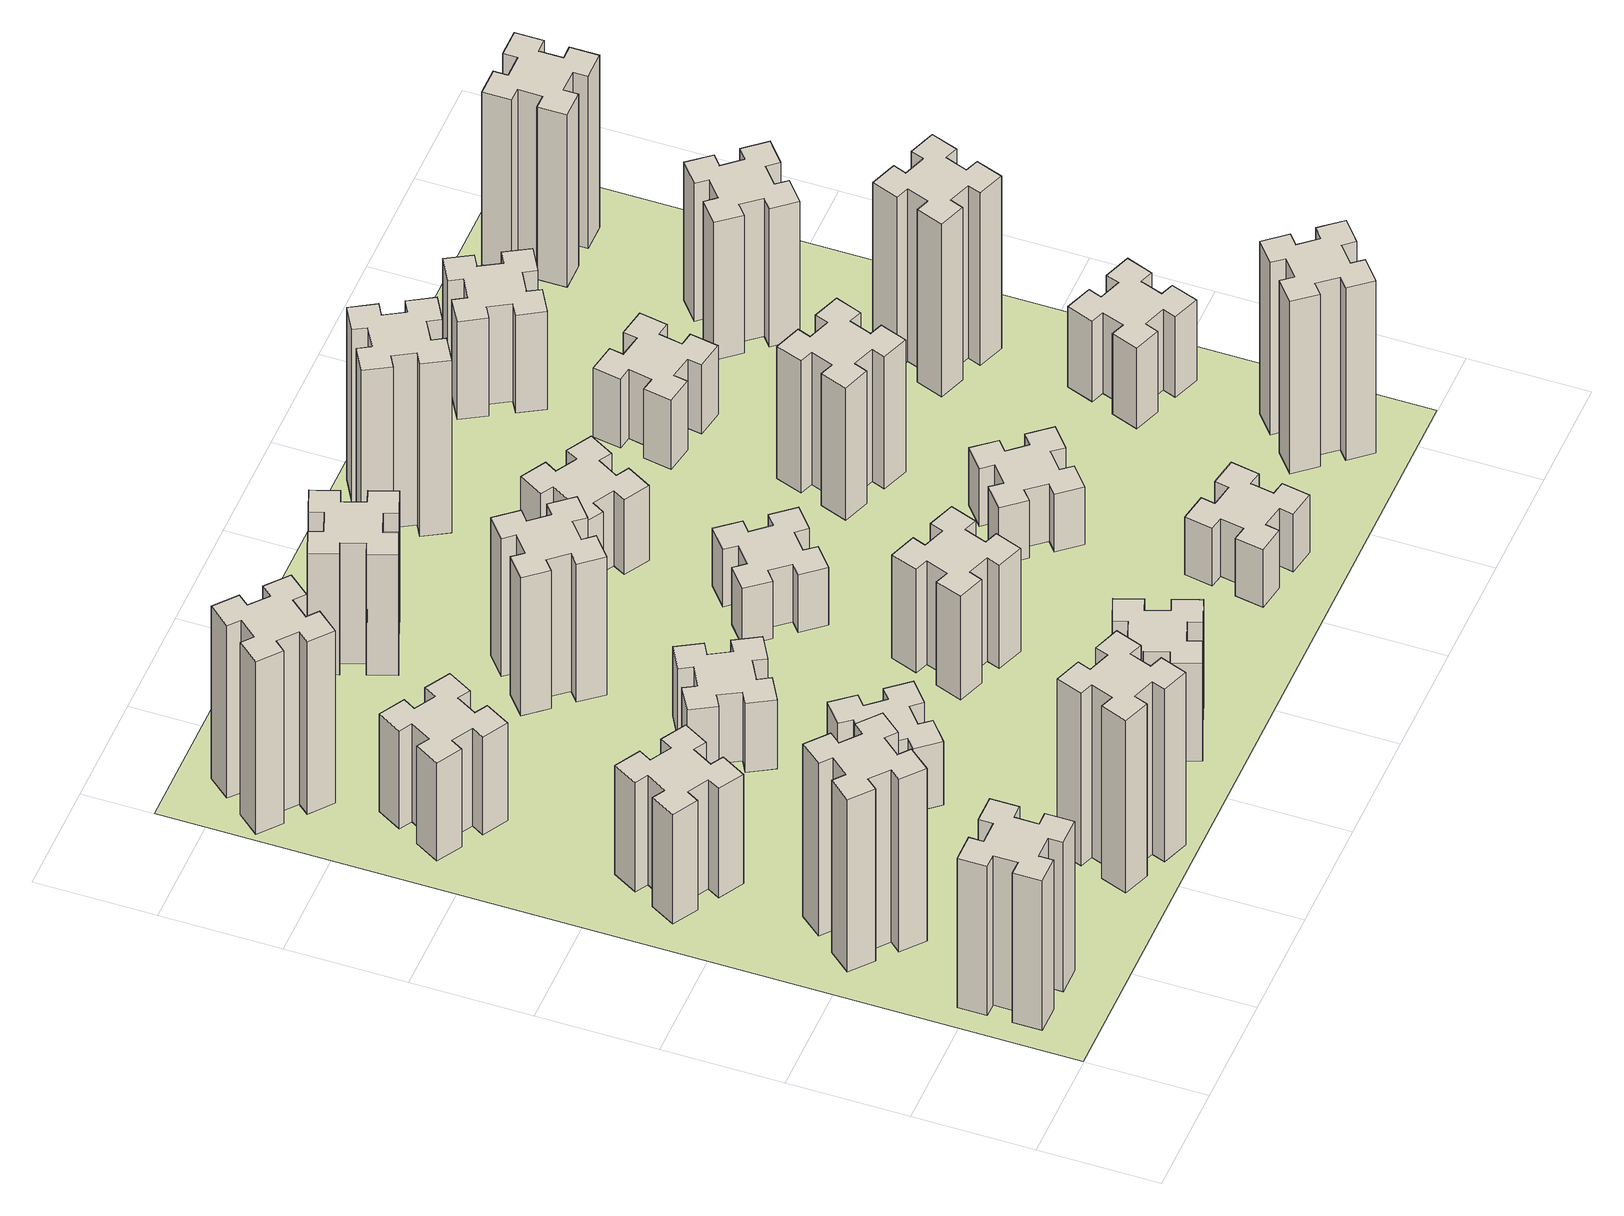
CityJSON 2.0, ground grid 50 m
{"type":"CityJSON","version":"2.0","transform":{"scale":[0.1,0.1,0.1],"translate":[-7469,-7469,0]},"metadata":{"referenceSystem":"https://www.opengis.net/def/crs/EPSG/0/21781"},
"CityObjects":{
"building1":{"type":"Building","attributes":{"class":"1000","function":"1000","usage":"1000","yearOfConstruction":2016,"roofType":"1000","measuredHeight":78,"storeysAboveGround":30,"storeysBelowGround":0},"geometry":[{"type":"Solid","lod":"1","boundaries":[[[[0,1,2,3,4,5,6,7,8,9,10,11,12,13,14,15,16,17,18,19]],[[17,16,20,21]],[[16,15,22,20]],[[15,14,23,22]],[[14,13,24,23]],[[13,12,25,24]],[[12,11,26,25]],[[11,10,27,26]],[[10,9,28,27]],[[9,8,29,28]],[[8,7,30,29]],[[7,6,31,30]],[[6,5,32,31]],[[5,4,33,32]],[[4,3,34,33]],[[3,2,35,34]],[[2,1,36,35]],[[1,0,37,36]],[[0,19,38,37]],[[19,18,39,38]],[[18,17,21,39]],[[24,25,26,27,28,29,30,31,32,33,34,35,36,37,38,39,21,20,22,23]]]]}]},
"building2":{"type":"Building","attributes":{"class":"1000","function":"1000","usage":"1000","yearOfConstruction":2016,"roofType":"1000","measuredHeight":90,"storeysAboveGround":30,"storeysBelowGround":0},"geometry":[{"type":"Solid","lod":"1","boundaries":[[[[40,41,42,43,44,45,46,47,48,49,50,51,52,53,54,55,56,57,58,59]],[[57,56,60,61]],[[56,55,62,60]],[[55,54,63,62]],[[54,53,64,63]],[[53,52,65,64]],[[52,51,66,65]],[[51,50,67,66]],[[50,49,68,67]],[[49,48,69,68]],[[48,47,70,69]],[[47,46,71,70]],[[46,45,72,71]],[[45,44,73,72]],[[44,43,74,73]],[[43,42,75,74]],[[42,41,76,75]],[[41,40,77,76]],[[40,59,78,77]],[[59,58,79,78]],[[58,57,61,79]],[[64,65,66,67,68,69,70,71,72,73,74,75,76,77,78,79,61,60,62,63]]]]}]},
"building3":{"type":"Building","attributes":{"class":"1000","function":"1000","usage":"1000","yearOfConstruction":2016,"roofType":"1000","measuredHeight":57,"storeysAboveGround":30,"storeysBelowGround":0},"geometry":[{"type":"Solid","lod":"1","boundaries":[[[[80,81,82,83,84,85,86,87,88,89,90,91,92,93,94,95,96,97,98,99]],[[97,96,100,101]],[[96,95,102,100]],[[95,94,103,102]],[[94,93,104,103]],[[93,92,105,104]],[[92,91,106,105]],[[91,90,107,106]],[[90,89,108,107]],[[89,88,109,108]],[[88,87,110,109]],[[87,86,111,110]],[[86,85,112,111]],[[85,84,113,112]],[[84,83,114,113]],[[83,82,115,114]],[[82,81,116,115]],[[81,80,117,116]],[[80,99,118,117]],[[99,98,119,118]],[[98,97,101,119]],[[104,105,106,107,108,109,110,111,112,113,114,115,116,117,118,119,101,100,102,103]]]]}]},
"building4":{"type":"Building","attributes":{"class":"1000","function":"1000","usage":"1000","yearOfConstruction":2016,"roofType":"1000","measuredHeight":51,"storeysAboveGround":30,"storeysBelowGround":0},"geometry":[{"type":"Solid","lod":"1","boundaries":[[[[120,121,122,123,124,125,126,127,128,129,130,131,132,133,134,135,136,137,138,139]],[[137,136,140,141]],[[136,135,142,140]],[[135,134,143,142]],[[134,133,144,143]],[[133,132,145,144]],[[132,131,146,145]],[[131,130,147,146]],[[130,129,148,147]],[[129,128,149,148]],[[128,127,150,149]],[[127,126,151,150]],[[126,125,152,151]],[[125,124,153,152]],[[124,123,154,153]],[[123,122,155,154]],[[122,121,156,155]],[[121,120,157,156]],[[120,139,158,157]],[[139,138,159,158]],[[138,137,141,159]],[[144,145,146,147,148,149,150,151,152,153,154,155,156,157,158,159,141,140,142,143]]]]}]},
"building5":{"type":"Building","attributes":{"class":"1000","function":"1000","usage":"1000","yearOfConstruction":2016,"roofType":"1000","measuredHeight":90,"storeysAboveGround":30,"storeysBelowGround":0},"geometry":[{"type":"Solid","lod":"1","boundaries":[[[[160,161,162,163,164,165,166,167,168,169,170,171,172,173,174,175,176,177,178,179]],[[177,176,180,181]],[[176,175,182,180]],[[175,174,183,182]],[[174,173,184,183]],[[173,172,185,184]],[[172,171,186,185]],[[171,170,187,186]],[[170,169,188,187]],[[169,168,189,188]],[[168,167,190,189]],[[167,166,191,190]],[[166,165,192,191]],[[165,164,193,192]],[[164,163,194,193]],[[163,162,195,194]],[[162,161,196,195]],[[161,160,197,196]],[[160,179,198,197]],[[179,178,199,198]],[[178,177,181,199]],[[184,185,186,187,188,189,190,191,192,193,194,195,196,197,198,199,181,180,182,183]]]]}]},
"building6":{"type":"Building","attributes":{"class":"1000","function":"1000","usage":"1000","yearOfConstruction":2016,"roofType":"1000","measuredHeight":90,"storeysAboveGround":30,"storeysBelowGround":0},"geometry":[{"type":"Solid","lod":"1","boundaries":[[[[200,201,202,203,204,205,206,207,208,209,210,211,212,213,214,215,216,217,218,219]],[[217,216,220,221]],[[216,215,222,220]],[[215,214,223,222]],[[214,213,224,223]],[[213,212,225,224]],[[212,211,226,225]],[[211,210,227,226]],[[210,209,228,227]],[[209,208,229,228]],[[208,207,230,229]],[[207,206,231,230]],[[206,205,232,231]],[[205,204,233,232]],[[204,203,234,233]],[[203,202,235,234]],[[202,201,236,235]],[[201,200,237,236]],[[200,219,238,237]],[[219,218,239,238]],[[218,217,221,239]],[[224,225,226,227,228,229,230,231,232,233,234,235,236,237,238,239,221,220,222,223]]]]}]},
"building7":{"type":"Building","attributes":{"class":"1000","function":"1000","usage":"1000","yearOfConstruction":2016,"roofType":"1000","measuredHeight":33,"storeysAboveGround":30,"storeysBelowGround":0},"geometry":[{"type":"Solid","lod":"1","boundaries":[[[[240,241,242,243,244,245,246,247,248,249,250,251,252,253,254,255,256,257,258,259]],[[257,256,260,261]],[[256,255,262,260]],[[255,254,263,262]],[[254,253,264,263]],[[253,252,265,264]],[[252,251,266,265]],[[251,250,267,266]],[[250,249,268,267]],[[249,248,269,268]],[[248,247,270,269]],[[247,246,271,270]],[[246,245,272,271]],[[245,244,273,272]],[[244,243,274,273]],[[243,242,275,274]],[[242,241,276,275]],[[241,240,277,276]],[[240,259,278,277]],[[259,258,279,278]],[[258,257,261,279]],[[264,265,266,267,268,269,270,271,272,273,274,275,276,277,278,279,261,260,262,263]]]]}]},
"building8":{"type":"Building","attributes":{"class":"1000","function":"1000","usage":"1000","yearOfConstruction":2016,"roofType":"1000","measuredHeight":36,"storeysAboveGround":30,"storeysBelowGround":0},"geometry":[{"type":"Solid","lod":"1","boundaries":[[[[280,281,282,283,284,285,286,287,288,289,290,291,292,293,294,295,296,297,298,299]],[[297,296,300,301]],[[296,295,302,300]],[[295,294,303,302]],[[294,293,304,303]],[[293,292,305,304]],[[292,291,306,305]],[[291,290,307,306]],[[290,289,308,307]],[[289,288,309,308]],[[288,287,310,309]],[[287,286,311,310]],[[286,285,312,311]],[[285,284,313,312]],[[284,283,314,313]],[[283,282,315,314]],[[282,281,316,315]],[[281,280,317,316]],[[280,299,318,317]],[[299,298,319,318]],[[298,297,301,319]],[[304,305,306,307,308,309,310,311,312,313,314,315,316,317,318,319,301,300,302,303]]]]}]},
"building9":{"type":"Building","attributes":{"class":"1000","function":"1000","usage":"1000","yearOfConstruction":2016,"roofType":"1000","measuredHeight":51,"storeysAboveGround":30,"storeysBelowGround":0},"geometry":[{"type":"Solid","lod":"1","boundaries":[[[[320,321,322,323,324,325,326,327,328,329,330,331,332,333,334,335,336,337,338,339]],[[337,336,340,341]],[[336,335,342,340]],[[335,334,343,342]],[[334,333,344,343]],[[333,332,345,344]],[[332,331,346,345]],[[331,330,347,346]],[[330,329,348,347]],[[329,328,349,348]],[[328,327,350,349]],[[327,326,351,350]],[[326,325,352,351]],[[325,324,353,352]],[[324,323,354,353]],[[323,322,355,354]],[[322,321,356,355]],[[321,320,357,356]],[[320,339,358,357]],[[339,338,359,358]],[[338,337,341,359]],[[344,345,346,347,348,349,350,351,352,353,354,355,356,357,358,359,341,340,342,343]]]]}]},
"building10":{"type":"Building","attributes":{"class":"1000","function":"1000","usage":"1000","yearOfConstruction":2016,"roofType":"1000","measuredHeight":72,"storeysAboveGround":30,"storeysBelowGround":0},"geometry":[{"type":"Solid","lod":"1","boundaries":[[[[360,361,362,363,364,365,366,367,368,369,370,371,372,373,374,375,376,377,378,379]],[[377,376,380,381]],[[376,375,382,380]],[[375,374,383,382]],[[374,373,384,383]],[[373,372,385,384]],[[372,371,386,385]],[[371,370,387,386]],[[370,369,388,387]],[[369,368,389,388]],[[368,367,390,389]],[[367,366,391,390]],[[366,365,392,391]],[[365,364,393,392]],[[364,363,394,393]],[[363,362,395,394]],[[362,361,396,395]],[[361,360,397,396]],[[360,379,398,397]],[[379,378,399,398]],[[378,377,381,399]],[[384,385,386,387,388,389,390,391,392,393,394,395,396,397,398,399,381,380,382,383]]]]}]},
"building11":{"type":"Building","attributes":{"class":"1000","function":"1000","usage":"1000","yearOfConstruction":2016,"roofType":"1000","measuredHeight":63,"storeysAboveGround":30,"storeysBelowGround":0},"geometry":[{"type":"Solid","lod":"1","boundaries":[[[[400,401,402,403,404,405,406,407,408,409,410,411,412,413,414,415,416,417,418,419]],[[417,416,420,421]],[[416,415,422,420]],[[415,414,423,422]],[[414,413,424,423]],[[413,412,425,424]],[[412,411,426,425]],[[411,410,427,426]],[[410,409,428,427]],[[409,408,429,428]],[[408,407,430,429]],[[407,406,431,430]],[[406,405,432,431]],[[405,404,433,432]],[[404,403,434,433]],[[403,402,435,434]],[[402,401,436,435]],[[401,400,437,436]],[[400,419,438,437]],[[419,418,439,438]],[[418,417,421,439]],[[424,425,426,427,428,429,430,431,432,433,434,435,436,437,438,439,421,420,422,423]]]]}]},
"building12":{"type":"Building","attributes":{"class":"1000","function":"1000","usage":"1000","yearOfConstruction":2016,"roofType":"1000","measuredHeight":54,"storeysAboveGround":30,"storeysBelowGround":0},"geometry":[{"type":"Solid","lod":"1","boundaries":[[[[440,441,442,443,444,445,446,447,448,449,450,451,452,453,454,455,456,457,458,459]],[[457,456,460,461]],[[456,455,462,460]],[[455,454,463,462]],[[454,453,464,463]],[[453,452,465,464]],[[452,451,466,465]],[[451,450,467,466]],[[450,449,468,467]],[[449,448,469,468]],[[448,447,470,469]],[[447,446,471,470]],[[446,445,472,471]],[[445,444,473,472]],[[444,443,474,473]],[[443,442,475,474]],[[442,441,476,475]],[[441,440,477,476]],[[440,459,478,477]],[[459,458,479,478]],[[458,457,461,479]],[[464,465,466,467,468,469,470,471,472,473,474,475,476,477,478,479,461,460,462,463]]]]}]},
"building13":{"type":"Building","attributes":{"class":"1000","function":"1000","usage":"1000","yearOfConstruction":2016,"roofType":"1000","measuredHeight":30,"storeysAboveGround":30,"storeysBelowGround":0},"geometry":[{"type":"Solid","lod":"1","boundaries":[[[[480,481,482,483,484,485,486,487,488,489,490,491,492,493,494,495,496,497,498,499]],[[497,496,500,501]],[[496,495,502,500]],[[495,494,503,502]],[[494,493,504,503]],[[493,492,505,504]],[[492,491,506,505]],[[491,490,507,506]],[[490,489,508,507]],[[489,488,509,508]],[[488,487,510,509]],[[487,486,511,510]],[[486,485,512,511]],[[485,484,513,512]],[[484,483,514,513]],[[483,482,515,514]],[[482,481,516,515]],[[481,480,517,516]],[[480,499,518,517]],[[499,498,519,518]],[[498,497,501,519]],[[504,505,506,507,508,509,510,511,512,513,514,515,516,517,518,519,501,500,502,503]]]]}]},
"building14":{"type":"Building","attributes":{"class":"1000","function":"1000","usage":"1000","yearOfConstruction":2016,"roofType":"1000","measuredHeight":39,"storeysAboveGround":30,"storeysBelowGround":0},"geometry":[{"type":"Solid","lod":"1","boundaries":[[[[520,521,522,523,524,525,526,527,528,529,530,531,532,533,534,535,536,537,538,539]],[[537,536,540,541]],[[536,535,542,540]],[[535,534,543,542]],[[534,533,544,543]],[[533,532,545,544]],[[532,531,546,545]],[[531,530,547,546]],[[530,529,548,547]],[[529,528,549,548]],[[528,527,550,549]],[[527,526,551,550]],[[526,525,552,551]],[[525,524,553,552]],[[524,523,554,553]],[[523,522,555,554]],[[522,521,556,555]],[[521,520,557,556]],[[520,539,558,557]],[[539,538,559,558]],[[538,537,541,559]],[[544,545,546,547,548,549,550,551,552,553,554,555,556,557,558,559,541,540,542,543]]]]}]},
"building15":{"type":"Building","attributes":{"class":"1000","function":"1000","usage":"1000","yearOfConstruction":2016,"roofType":"1000","measuredHeight":30,"storeysAboveGround":30,"storeysBelowGround":0},"geometry":[{"type":"Solid","lod":"1","boundaries":[[[[560,561,562,563,564,565,566,567,568,569,570,571,572,573,574,575,576,577,578,579]],[[577,576,580,581]],[[576,575,582,580]],[[575,574,583,582]],[[574,573,584,583]],[[573,572,585,584]],[[572,571,586,585]],[[571,570,587,586]],[[570,569,588,587]],[[569,568,589,588]],[[568,567,590,589]],[[567,566,591,590]],[[566,565,592,591]],[[565,564,593,592]],[[564,563,594,593]],[[563,562,595,594]],[[562,561,596,595]],[[561,560,597,596]],[[560,579,598,597]],[[579,578,599,598]],[[578,577,581,599]],[[584,585,586,587,588,589,590,591,592,593,594,595,596,597,598,599,581,580,582,583]]]]}]},
"building16":{"type":"Building","attributes":{"class":"1000","function":"1000","usage":"1000","yearOfConstruction":2016,"roofType":"1000","measuredHeight":90,"storeysAboveGround":30,"storeysBelowGround":0},"geometry":[{"type":"Solid","lod":"1","boundaries":[[[[600,601,602,603,604,605,606,607,608,609,610,611,612,613,614,615,616,617,618,619]],[[617,616,620,621]],[[616,615,622,620]],[[615,614,623,622]],[[614,613,624,623]],[[613,612,625,624]],[[612,611,626,625]],[[611,610,627,626]],[[610,609,628,627]],[[609,608,629,628]],[[608,607,630,629]],[[607,606,631,630]],[[606,605,632,631]],[[605,604,633,632]],[[604,603,634,633]],[[603,602,635,634]],[[602,601,636,635]],[[601,600,637,636]],[[600,619,638,637]],[[619,618,639,638]],[[618,617,621,639]],[[624,625,626,627,628,629,630,631,632,633,634,635,636,637,638,639,621,620,622,623]]]]}]},
"building17":{"type":"Building","attributes":{"class":"1000","function":"1000","usage":"1000","yearOfConstruction":2016,"roofType":"1000","measuredHeight":30,"storeysAboveGround":30,"storeysBelowGround":0},"geometry":[{"type":"Solid","lod":"1","boundaries":[[[[640,641,642,643,644,645,646,647,648,649,650,651,652,653,654,655,656,657,658,659]],[[657,656,660,661]],[[656,655,662,660]],[[655,654,663,662]],[[654,653,664,663]],[[653,652,665,664]],[[652,651,666,665]],[[651,650,667,666]],[[650,649,668,667]],[[649,648,669,668]],[[648,647,670,669]],[[647,646,671,670]],[[646,645,672,671]],[[645,644,673,672]],[[644,643,674,673]],[[643,642,675,674]],[[642,641,676,675]],[[641,640,677,676]],[[640,659,678,677]],[[659,658,679,678]],[[658,657,661,679]],[[664,665,666,667,668,669,670,671,672,673,674,675,676,677,678,679,661,660,662,663]]]]}]},
"building18":{"type":"Building","attributes":{"class":"1000","function":"1000","usage":"1000","yearOfConstruction":2016,"roofType":"1000","measuredHeight":69,"storeysAboveGround":30,"storeysBelowGround":0},"geometry":[{"type":"Solid","lod":"1","boundaries":[[[[680,681,682,683,684,685,686,687,688,689,690,691,692,693,694,695,696,697,698,699]],[[697,696,700,701]],[[696,695,702,700]],[[695,694,703,702]],[[694,693,704,703]],[[693,692,705,704]],[[692,691,706,705]],[[691,690,707,706]],[[690,689,708,707]],[[689,688,709,708]],[[688,687,710,709]],[[687,686,711,710]],[[686,685,712,711]],[[685,684,713,712]],[[684,683,714,713]],[[683,682,715,714]],[[682,681,716,715]],[[681,680,717,716]],[[680,699,718,717]],[[699,698,719,718]],[[698,697,701,719]],[[704,705,706,707,708,709,710,711,712,713,714,715,716,717,718,719,701,700,702,703]]]]}]},
"building19":{"type":"Building","attributes":{"class":"1000","function":"1000","usage":"1000","yearOfConstruction":2016,"roofType":"1000","measuredHeight":36,"storeysAboveGround":30,"storeysBelowGround":0},"geometry":[{"type":"Solid","lod":"1","boundaries":[[[[720,721,722,723,724,725,726,727,728,729,730,731,732,733,734,735,736,737,738,739]],[[737,736,740,741]],[[736,735,742,740]],[[735,734,743,742]],[[734,733,744,743]],[[733,732,745,744]],[[732,731,746,745]],[[731,730,747,746]],[[730,729,748,747]],[[729,728,749,748]],[[728,727,750,749]],[[727,726,751,750]],[[726,725,752,751]],[[725,724,753,752]],[[724,723,754,753]],[[723,722,755,754]],[[722,721,756,755]],[[721,720,757,756]],[[720,739,758,757]],[[739,738,759,758]],[[738,737,741,759]],[[744,745,746,747,748,749,750,751,752,753,754,755,756,757,758,759,741,740,742,743]]]]}]},
"building20":{"type":"Building","attributes":{"class":"1000","function":"1000","usage":"1000","yearOfConstruction":2016,"roofType":"1000","measuredHeight":90,"storeysAboveGround":30,"storeysBelowGround":0},"geometry":[{"type":"Solid","lod":"1","boundaries":[[[[760,761,762,763,764,765,766,767,768,769,770,771,772,773,774,775,776,777,778,779]],[[777,776,780,781]],[[776,775,782,780]],[[775,774,783,782]],[[774,773,784,783]],[[773,772,785,784]],[[772,771,786,785]],[[771,770,787,786]],[[770,769,788,787]],[[769,768,789,788]],[[768,767,790,789]],[[767,766,791,790]],[[766,765,792,791]],[[765,764,793,792]],[[764,763,794,793]],[[763,762,795,794]],[[762,761,796,795]],[[761,760,797,796]],[[760,779,798,797]],[[779,778,799,798]],[[778,777,781,799]],[[784,785,786,787,788,789,790,791,792,793,794,795,796,797,798,799,781,780,782,783]]]]}]},
"building21":{"type":"Building","attributes":{"class":"1000","function":"1000","usage":"1000","yearOfConstruction":2016,"roofType":"1000","measuredHeight":51,"storeysAboveGround":30,"storeysBelowGround":0},"geometry":[{"type":"Solid","lod":"1","boundaries":[[[[800,801,802,803,804,805,806,807,808,809,810,811,812,813,814,815,816,817,818,819]],[[817,816,820,821]],[[816,815,822,820]],[[815,814,823,822]],[[814,813,824,823]],[[813,812,825,824]],[[812,811,826,825]],[[811,810,827,826]],[[810,809,828,827]],[[809,808,829,828]],[[808,807,830,829]],[[807,806,831,830]],[[806,805,832,831]],[[805,804,833,832]],[[804,803,834,833]],[[803,802,835,834]],[[802,801,836,835]],[[801,800,837,836]],[[800,819,838,837]],[[819,818,839,838]],[[818,817,821,839]],[[824,825,826,827,828,829,830,831,832,833,834,835,836,837,838,839,821,820,822,823]]]]}]},
"building22":{"type":"Building","attributes":{"class":"1000","function":"1000","usage":"1000","yearOfConstruction":2016,"roofType":"1000","measuredHeight":42,"storeysAboveGround":30,"storeysBelowGround":0},"geometry":[{"type":"Solid","lod":"1","boundaries":[[[[840,841,842,843,844,845,846,847,848,849,850,851,852,853,854,855,856,857,858,859]],[[857,856,860,861]],[[856,855,862,860]],[[855,854,863,862]],[[854,853,864,863]],[[853,852,865,864]],[[852,851,866,865]],[[851,850,867,866]],[[850,849,868,867]],[[849,848,869,868]],[[848,847,870,869]],[[847,846,871,870]],[[846,845,872,871]],[[845,844,873,872]],[[844,843,874,873]],[[843,842,875,874]],[[842,841,876,875]],[[841,840,877,876]],[[840,859,878,877]],[[859,858,879,878]],[[858,857,861,879]],[[864,865,866,867,868,869,870,871,872,873,874,875,876,877,878,879,861,860,862,863]]]]}]},
"building23":{"type":"Building","attributes":{"class":"1000","function":"1000","usage":"1000","yearOfConstruction":2016,"roofType":"1000","measuredHeight":90,"storeysAboveGround":30,"storeysBelowGround":0},"geometry":[{"type":"Solid","lod":"1","boundaries":[[[[880,881,882,883,884,885,886,887,888,889,890,891,892,893,894,895,896,897,898,899]],[[897,896,900,901]],[[896,895,902,900]],[[895,894,903,902]],[[894,893,904,903]],[[893,892,905,904]],[[892,891,906,905]],[[891,890,907,906]],[[890,889,908,907]],[[889,888,909,908]],[[888,887,910,909]],[[887,886,911,910]],[[886,885,912,911]],[[885,884,913,912]],[[884,883,914,913]],[[883,882,915,914]],[[882,881,916,915]],[[881,880,917,916]],[[880,899,918,917]],[[899,898,919,918]],[[898,897,901,919]],[[904,905,906,907,908,909,910,911,912,913,914,915,916,917,918,919,901,900,902,903]]]]}]},
"building24":{"type":"Building","attributes":{"class":"1000","function":"1000","usage":"1000","yearOfConstruction":2016,"roofType":"1000","measuredHeight":72,"storeysAboveGround":30,"storeysBelowGround":0},"geometry":[{"type":"Solid","lod":"1","boundaries":[[[[920,921,922,923,924,925,926,927,928,929,930,931,932,933,934,935,936,937,938,939]],[[937,936,940,941]],[[936,935,942,940]],[[935,934,943,942]],[[934,933,944,943]],[[933,932,945,944]],[[932,931,946,945]],[[931,930,947,946]],[[930,929,948,947]],[[929,928,949,948]],[[928,927,950,949]],[[927,926,951,950]],[[926,925,952,951]],[[925,924,953,952]],[[924,923,954,953]],[[923,922,955,954]],[[922,921,956,955]],[[921,920,957,956]],[[920,939,958,957]],[[939,938,959,958]],[[938,937,941,959]],[[944,945,946,947,948,949,950,951,952,953,954,955,956,957,958,959,941,940,942,943]]]]}]},
"building25":{"type":"Building","attributes":{"class":"1000","function":"1000","usage":"1000","yearOfConstruction":2016,"roofType":"1000","measuredHeight":90,"storeysAboveGround":30,"storeysBelowGround":0},"geometry":[{"type":"Solid","lod":"1","boundaries":[[[[960,961,962,963,964,965,966,967,968,969,970,971,972,973,974,975,976,977,978,979]],[[977,976,980,981]],[[976,975,982,980]],[[975,974,983,982]],[[974,973,984,983]],[[973,972,985,984]],[[972,971,986,985]],[[971,970,987,986]],[[970,969,988,987]],[[969,968,989,988]],[[968,967,990,989]],[[967,966,991,990]],[[966,965,992,991]],[[965,964,993,992]],[[964,963,994,993]],[[963,962,995,994]],[[962,961,996,995]],[[961,960,997,996]],[[960,979,998,997]],[[979,978,999,998]],[[978,977,981,999]],[[984,985,986,987,988,989,990,991,992,993,994,995,996,997,998,999,981,980,982,983]]]]}]},
"landuse1":{"type":"LandUse","attributes":{"name":"plot1","function":"1010"},"geometry":[{"type":"MultiSurface","lod":"1","boundaries":[[[1000,1001,1002,1003]]]}]}
},
"vertices":[
[165,425,0],[165,325,0],[105,325,0],[105,205,0],[225,205,0],[225,265,0],[325,265,0],[325,205,0],[445,205,0],[445,325,0],[385,325,0],[385,425,0],[445,425,0],[445,545,0],[325,545,0],[325,485,0],[225,485,0],[225,545,0],[105,545,0],[105,425,0],[225,485,780],[225,545,780],[325,485,780],[325,545,780],[445,545,780],[445,425,780],[385,425,780],[385,325,780],[445,325,780],[445,205,780],[325,205,780],[325,265,780],[225,265,780],[225,205,780],[105,205,780],[105,325,780],[165,325,780],[165,425,780],[105,425,780],[105,545,780],
[484,1067,0],[408,1132,0],[446,1178,0],[354,1255,0],[277,1163,0],[323,1124,0],[259,1048,0],[213,1086,0],[136,994,0],[228,917,0],[266,963,0],[343,899,0],[304,853,0],[396,776,0],[473,868,0],[427,906,0],[492,983,0],[538,944,0],[615,1036,0],[523,1113,0],[492,983,900],[538,944,900],[427,906,900],[473,868,900],[396,776,900],[304,853,900],[343,899,900],[266,963,900],[228,917,900],[136,994,900],[213,1086,900],[259,1048,900],[323,1124,900],[277,1163,900],[354,1255,900],[446,1178,900],[408,1132,900],[484,1067,900],[523,1113,900],[615,1036,900],
[474,1826,0],[387,1876,0],[417,1928,0],[313,1988,0],[253,1884,0],[305,1854,0],[255,1767,0],[203,1797,0],[143,1693,0],[247,1633,0],[277,1685,0],[364,1635,0],[334,1583,0],[438,1523,0],[498,1627,0],[446,1657,0],[496,1744,0],[548,1714,0],[608,1818,0],[504,1878,0],[496,1744,570],[548,1714,570],[446,1657,570],[498,1627,570],[438,1523,570],[334,1583,570],[364,1635,570],[277,1685,570],[247,1633,570],[143,1693,570],[203,1797,570],[255,1767,570],[305,1854,570],[253,1884,570],[313,1988,570],[417,1928,570],[387,1876,570],[474,1826,570],[504,1878,570],[608,1818,570],
[446,2597,0],[496,2684,0],[548,2654,0],[608,2758,0],[504,2818,0],[474,2766,0],[387,2816,0],[417,2868,0],[313,2928,0],[253,2824,0],[305,2794,0],[255,2707,0],[203,2737,0],[143,2633,0],[247,2573,0],[277,2625,0],[364,2575,0],[334,2523,0],[438,2463,0],[498,2567,0],[364,2575,510],[334,2523,510],[277,2625,510],[247,2573,510],[143,2633,510],[203,2737,510],[255,2707,510],[305,2794,510],[253,2824,510],[313,2928,510],[417,2868,510],[387,2816,510],[474,2766,510],[504,2818,510],[608,2758,510],[548,2654,510],[496,2684,510],[446,2597,510],[498,2567,510],[438,2463,510],
[1029,360,0],[995,266,0],[939,287,0],[897,174,0],[1010,133,0],[1031,189,0],[1125,155,0],[1104,99,0],[1217,57,0],[1258,170,0],[1202,191,0],[1236,285,0],[1292,264,0],[1333,377,0],[1220,418,0],[1200,362,0],[1106,396,0],[1127,452,0],[1014,493,0],[973,380,0],[1106,396,900],[1127,452,900],[1200,362,900],[1220,418,900],[1333,377,900],[1292,264,900],[1236,285,900],[1202,191,900],[1258,170,900],[1217,57,900],[1104,99,900],[1125,155,900],[1031,189,900],[1010,133,900],[897,174,900],[939,287,900],[995,266,900],[1029,360,900],[973,380,900],[1014,493,900],
[384,3387,0],[308,3452,0],[346,3498,0],[254,3575,0],[177,3483,0],[223,3444,0],[159,3368,0],[113,3406,0],[36,3314,0],[128,3237,0],[166,3283,0],[243,3219,0],[204,3173,0],[296,3096,0],[373,3188,0],[327,3226,0],[392,3303,0],[438,3264,0],[515,3356,0],[423,3433,0],[392,3303,900],[438,3264,900],[327,3226,900],[373,3188,900],[296,3096,900],[204,3173,900],[243,3219,900],[166,3283,900],[128,3237,900],[36,3314,900],[113,3406,900],[159,3368,900],[223,3444,900],[177,3483,900],[254,3575,900],[346,3498,900],[308,3452,900],[384,3387,900],[423,3433,900],[515,3356,900],
[1083,1332,0],[1006,1267,0],[968,1313,0],[876,1236,0],[953,1144,0],[999,1183,0],[1063,1106,0],[1017,1068,0],[1094,976,0],[1186,1053,0],[1148,1099,0],[1224,1163,0],[1263,1117,0],[1355,1194,0],[1278,1286,0],[1232,1248,0],[1167,1324,0],[1213,1363,0],[1136,1455,0],[1044,1378,0],[1167,1324,330],[1213,1363,330],[1232,1248,330],[1278,1286,330],[1355,1194,330],[1263,1117,330],[1224,1163,330],[1148,1099,330],[1186,1053,330],[1094,976,330],[1017,1068,330],[1063,1106,330],[999,1183,330],[953,1144,330],[876,1236,330],[968,1313,330],[1006,1267,330],[1083,1332,330],[1044,1378,330],[1136,1455,330],
[1236,1867,0],[1186,1954,0],[1238,1984,0],[1178,2088,0],[1074,2028,0],[1104,1976,0],[1017,1926,0],[987,1978,0],[883,1918,0],[943,1814,0],[995,1844,0],[1045,1757,0],[993,1727,0],[1053,1623,0],[1157,1683,0],[1127,1735,0],[1214,1785,0],[1244,1733,0],[1348,1793,0],[1288,1897,0],[1214,1785,360],[1244,1733,360],[1127,1735,360],[1157,1683,360],[1053,1623,360],[993,1727,360],[1045,1757,360],[995,1844,360],[943,1814,360],[883,1918,360],[987,1978,360],[1017,1926,360],[1104,1976,360],[1074,2028,360],[1178,2088,360],[1238,1984,360],[1186,1954,360],[1236,1867,360],[1288,1897,360],[1348,1793,360],
[1765,496,0],[1671,462,0],[1650,518,0],[1537,477,0],[1579,364,0],[1635,385,0],[1669,291,0],[1613,270,0],[1654,157,0],[1767,199,0],[1746,255,0],[1840,289,0],[1860,233,0],[1973,274,0],[1932,387,0],[1876,366,0],[1842,460,0],[1898,480,0],[1857,593,0],[1744,552,0],[1842,460,510],[1898,480,510],[1876,366,510],[1932,387,510],[1973,274,510],[1860,233,510],[1840,289,510],[1746,255,510],[1767,199,510],[1654,157,510],[1613,270,510],[1669,291,510],[1635,385,510],[1579,364,510],[1537,477,510],[1650,518,510],[1671,462,510],[1765,496,510],[1744,552,510],[1857,593,510],
[1099,2563,0],[1163,2486,0],[1117,2448,0],[1194,2356,0],[1286,2433,0],[1248,2479,0],[1324,2543,0],[1363,2497,0],[1455,2574,0],[1378,2666,0],[1332,2628,0],[1267,2704,0],[1313,2743,0],[1236,2835,0],[1144,2758,0],[1183,2712,0],[1106,2647,0],[1068,2693,0],[976,2616,0],[1053,2524,0],[1106,2647,720],[1068,2693,720],[1183,2712,720],[1144,2758,720],[1236,2835,720],[1313,2743,720],[1267,2704,720],[1332,2628,720],[1378,2666,720],[1455,2574,720],[1363,2497,720],[1324,2543,720],[1248,2479,720],[1286,2433,720],[1194,2356,720],[1117,2448,720],[1163,2486,720],[1099,2563,720],[1053,2524,720],[976,2616,720],
[1125,3456,0],[1031,3422,0],[1010,3478,0],[897,3437,0],[939,3324,0],[995,3345,0],[1029,3251,0],[973,3230,0],[1014,3117,0],[1127,3159,0],[1106,3215,0],[1200,3249,0],[1220,3193,0],[1333,3234,0],[1292,3347,0],[1236,3326,0],[1202,3420,0],[1258,3440,0],[1217,3553,0],[1104,3512,0],[1202,3420,630],[1258,3440,630],[1236,3326,630],[1292,3347,630],[1333,3234,630],[1220,3193,630],[1200,3249,630],[1106,3215,630],[1127,3159,630],[1014,3117,630],[973,3230,630],[1029,3251,630],[995,3345,630],[939,3324,630],[897,3437,630],[1010,3478,630],[1031,3422,630],[1125,3456,630],[1104,3512,630],[1217,3553,630],
[1769,1300,0],[1735,1206,0],[1679,1227,0],[1637,1114,0],[1750,1073,0],[1771,1129,0],[1865,1095,0],[1844,1039,0],[1957,997,0],[1998,1110,0],[1942,1131,0],[1976,1225,0],[2032,1204,0],[2073,1317,0],[1960,1358,0],[1940,1302,0],[1846,1336,0],[1867,1392,0],[1754,1433,0],[1713,1320,0],[1846,1336,540],[1867,1392,540],[1940,1302,540],[1960,1358,540],[2073,1317,540],[2032,1204,540],[1976,1225,540],[1942,1131,540],[1998,1110,540],[1957,997,540],[1844,1039,540],[1865,1095,540],[1771,1129,540],[1750,1073,540],[1637,1114,540],[1679,1227,540],[1735,1206,540],[1769,1300,540],[1713,1320,540],[1754,1433,540],
[1972,1988,0],[1907,2064,0],[1953,2103,0],[1876,2195,0],[1784,2118,0],[1823,2072,0],[1746,2007,0],[1708,2053,0],[1616,1976,0],[1693,1884,0],[1739,1923,0],[1803,1846,0],[1757,1808,0],[1834,1716,0],[1926,1793,0],[1888,1839,0],[1964,1903,0],[2003,1857,0],[2095,1934,0],[2018,2026,0],[1964,1903,300],[2003,1857,300],[1888,1839,300],[1926,1793,300],[1834,1716,300],[1757,1808,300],[1803,1846,300],[1739,1923,300],[1693,1884,300],[1616,1976,300],[1708,2053,300],[1746,2007,300],[1823,2072,300],[1784,2118,300],[1876,2195,300],[1953,2103,300],[1907,2064,300],[1972,1988,300],[2018,2026,300],[2095,1934,300],
[1926,2597,0],[1976,2684,0],[2028,2654,0],[2088,2758,0],[1984,2818,0],[1954,2766,0],[1867,2816,0],[1897,2868,0],[1793,2928,0],[1733,2824,0],[1785,2794,0],[1735,2707,0],[1683,2737,0],[1623,2633,0],[1727,2573,0],[1757,2625,0],[1844,2575,0],[1814,2523,0],[1918,2463,0],[1978,2567,0],[1844,2575,390],[1814,2523,390],[1757,2625,390],[1727,2573,390],[1623,2633,390],[1683,2737,390],[1735,2707,390],[1785,2794,390],[1733,2824,390],[1793,2928,390],[1897,2868,390],[1867,2816,390],[1954,2766,390],[1984,2818,390],[2088,2758,390],[2028,2654,390],[1976,2684,390],[1926,2597,390],[1978,2567,390],[1918,2463,390],
[2596,444,0],[2578,345,0],[2519,356,0],[2498,237,0],[2617,217,0],[2627,276,0],[2725,258,0],[2715,199,0],[2833,178,0],[2854,297,0],[2795,307,0],[2812,405,0],[2871,395,0],[2892,513,0],[2774,534,0],[2764,475,0],[2665,492,0],[2676,551,0],[2557,572,0],[2537,454,0],[2665,492,300],[2676,551,300],[2764,475,300],[2774,534,300],[2892,513,300],[2871,395,300],[2812,405,300],[2795,307,300],[2854,297,300],[2833,178,300],[2715,199,300],[2725,258,300],[2627,276,300],[2617,217,300],[2498,237,300],[2519,356,300],[2578,345,300],[2596,444,300],[2537,454,300],[2557,572,300],
[1844,3556,0],[1757,3506,0],[1727,3558,0],[1623,3498,0],[1683,3394,0],[1735,3424,0],[1785,3337,0],[1733,3307,0],[1793,3203,0],[1897,3263,0],[1867,3315,0],[1954,3365,0],[1984,3313,0],[2088,3373,0],[2028,3477,0],[1976,3447,0],[1926,3534,0],[1978,3564,0],[1918,3668,0],[1814,3608,0],[1926,3534,900],[1978,3564,900],[1976,3447,900],[2028,3477,900],[2088,3373,900],[1984,3313,900],[1954,3365,900],[1867,3315,900],[1897,3263,900],[1793,3203,900],[1733,3307,900],[1785,3337,900],[1735,3424,900],[1683,3394,900],[1623,3498,900],[1727,3558,900],[1757,3506,900],[1844,3556,900],[1814,3608,900],[1918,3668,900],
[2628,1099,0],[2704,1163,0],[2743,1117,0],[2835,1194,0],[2758,1286,0],[2712,1248,0],[2647,1324,0],[2693,1363,0],[2616,1455,0],[2524,1378,0],[2563,1332,0],[2486,1267,0],[2448,1313,0],[2356,1236,0],[2433,1144,0],[2479,1183,0],[2543,1106,0],[2497,1068,0],[2574,976,0],[2666,1053,0],[2543,1106,300],[2497,1068,300],[2479,1183,300],[2433,1144,300],[2356,1236,300],[2448,1313,300],[2486,1267,300],[2563,1332,300],[2524,1378,300],[2616,1455,300],[2693,1363,300],[2647,1324,300],[2712,1248,300],[2758,1286,300],[2835,1194,300],[2743,1117,300],[2704,1163,300],[2628,1099,300],[2666,1053,300],[2574,976,300],
[2682,1871,0],[2716,1965,0],[2772,1944,0],[2813,2057,0],[2700,2098,0],[2680,2042,0],[2586,2076,0],[2607,2132,0],[2494,2173,0],[2453,2060,0],[2509,2040,0],[2475,1946,0],[2419,1967,0],[2377,1854,0],[2490,1813,0],[2511,1869,0],[2605,1835,0],[2584,1779,0],[2697,1737,0],[2738,1850,0],[2605,1835,690],[2584,1779,690],[2511,1869,690],[2490,1813,690],[2377,1854,690],[2419,1967,690],[2475,1946,690],[2509,2040,690],[2453,2060,690],[2494,2173,690],[2607,2132,690],[2586,2076,690],[2680,2042,690],[2700,2098,690],[2813,2057,690],[2772,1944,690],[2716,1965,690],[2682,1871,690],[2738,1850,690],[2697,1737,690],
[2664,2795,0],[2565,2812,0],[2576,2871,0],[2457,2892,0],[2437,2774,0],[2496,2764,0],[2478,2665,0],[2419,2676,0],[2398,2557,0],[2517,2537,0],[2527,2596,0],[2625,2578,0],[2615,2519,0],[2733,2498,0],[2754,2617,0],[2695,2627,0],[2712,2725,0],[2771,2715,0],[2792,2833,0],[2674,2854,0],[2712,2725,360],[2771,2715,360],[2695,2627,360],[2754,2617,360],[2733,2498,360],[2615,2519,360],[2625,2578,360],[2527,2596,360],[2517,2537,360],[2398,2557,360],[2419,2676,360],[2478,2665,360],[2496,2764,360],[2437,2774,360],[2457,2892,360],[2576,2871,360],[2565,2812,360],[2664,2795,360],[2674,2854,360],[2792,2833,360],
[3468,259,0],[3544,323,0],[3583,277,0],[3675,354,0],[3598,446,0],[3552,408,0],[3487,484,0],[3533,523,0],[3456,615,0],[3364,538,0],[3403,492,0],[3326,427,0],[3288,473,0],[3196,396,0],[3273,304,0],[3319,343,0],[3383,266,0],[3337,228,0],[3414,136,0],[3506,213,0],[3383,266,900],[3337,228,900],[3319,343,900],[3273,304,900],[3196,396,900],[3288,473,900],[3326,427,900],[3403,492,900],[3364,538,900],[3456,615,900],[3533,523,900],[3487,484,900],[3552,408,900],[3598,446,900],[3675,354,900],[3583,277,900],[3544,323,900],[3468,259,900],[3506,213,900],[3414,136,900],
[2716,3347,0],[2666,3434,0],[2718,3464,0],[2658,3568,0],[2554,3508,0],[2584,3456,0],[2497,3406,0],[2467,3458,0],[2363,3398,0],[2423,3294,0],[2475,3324,0],[2525,3237,0],[2473,3207,0],[2533,3103,0],[2637,3163,0],[2607,3215,0],[2694,3265,0],[2724,3213,0],[2828,3273,0],[2768,3377,0],[2694,3265,510],[2724,3213,510],[2607,3215,510],[2637,3163,510],[2533,3103,510],[2473,3207,510],[2525,3237,510],[2475,3324,510],[2423,3294,510],[2363,3398,510],[2467,3458,510],[2497,3406,510],[2584,3456,510],[2554,3508,510],[2658,3568,510],[2718,3464,510],[2666,3434,510],[2716,3347,510],[2768,3377,510],[2828,3273,510],
[3351,1029,0],[3445,995,0],[3424,939,0],[3537,897,0],[3578,1010,0],[3522,1031,0],[3556,1125,0],[3612,1104,0],[3653,1217,0],[3540,1258,0],[3520,1202,0],[3426,1236,0],[3447,1292,0],[3334,1333,0],[3293,1220,0],[3349,1200,0],[3315,1106,0],[3259,1127,0],[3217,1014,0],[3330,973,0],[3315,1106,420],[3259,1127,420],[3349,1200,420],[3293,1220,420],[3334,1333,420],[3447,1292,420],[3426,1236,420],[3520,1202,420],[3540,1258,420],[3653,1217,420],[3612,1104,420],[3556,1125,420],[3522,1031,420],[3578,1010,420],[3537,897,420],[3424,939,420],[3445,995,420],[3351,1029,420],[3330,973,420],[3217,1014,420],
[3422,1771,0],[3456,1865,0],[3512,1844,0],[3553,1957,0],[3440,1998,0],[3420,1942,0],[3326,1976,0],[3347,2032,0],[3234,2073,0],[3193,1960,0],[3249,1940,0],[3215,1846,0],[3159,1867,0],[3117,1754,0],[3230,1713,0],[3251,1769,0],[3345,1735,0],[3324,1679,0],[3437,1637,0],[3478,1750,0],[3345,1735,900],[3324,1679,900],[3251,1769,900],[3230,1713,900],[3117,1754,900],[3159,1867,900],[3215,1846,900],[3249,1940,900],[3193,1960,900],[3234,2073,900],[3347,2032,900],[3326,1976,900],[3420,1942,900],[3440,1998,900],[3553,1957,900],[3512,1844,900],[3456,1865,900],[3422,1771,900],[3478,1750,900],[3437,1637,900],
[3119,2563,0],[3183,2486,0],[3137,2448,0],[3214,2356,0],[3306,2433,0],[3268,2479,0],[3344,2543,0],[3383,2497,0],[3475,2574,0],[3398,2666,0],[3352,2628,0],[3287,2704,0],[3333,2743,0],[3256,2835,0],[3164,2758,0],[3203,2712,0],[3126,2647,0],[3088,2693,0],[2996,2616,0],[3073,2524,0],[3126,2647,720],[3088,2693,720],[3203,2712,720],[3164,2758,720],[3256,2835,720],[3333,2743,720],[3287,2704,720],[3352,2628,720],[3398,2666,720],[3475,2574,720],[3383,2497,720],[3344,2543,720],[3268,2479,720],[3306,2433,720],[3214,2356,720],[3137,2448,720],[3183,2486,720],[3119,2563,720],[3073,2524,720],[2996,2616,720],
[3285,3325,0],[3385,3325,0],[3385,3265,0],[3505,3265,0],[3505,3385,0],[3445,3385,0],[3445,3485,0],[3505,3485,0],[3505,3605,0],[3385,3605,0],[3385,3545,0],[3285,3545,0],[3285,3605,0],[3165,3605,0],[3165,3485,0],[3225,3485,0],[3225,3385,0],[3165,3385,0],[3165,3265,0],[3285,3265,0],[3225,3385,900],[3165,3385,900],[3225,3485,900],[3165,3485,900],[3165,3605,900],[3285,3605,900],[3285,3545,900],[3385,3545,900],[3385,3605,900],[3505,3605,900],[3505,3485,900],[3445,3485,900],[3445,3385,900],[3505,3385,900],[3505,3265,900],[3385,3265,900],[3385,3325,900],[3285,3325,900],[3285,3265,900],[3165,3265,900],
[5,3705,0],[3705,3705,0],[3705,5,0],[5,5,0]
]}
